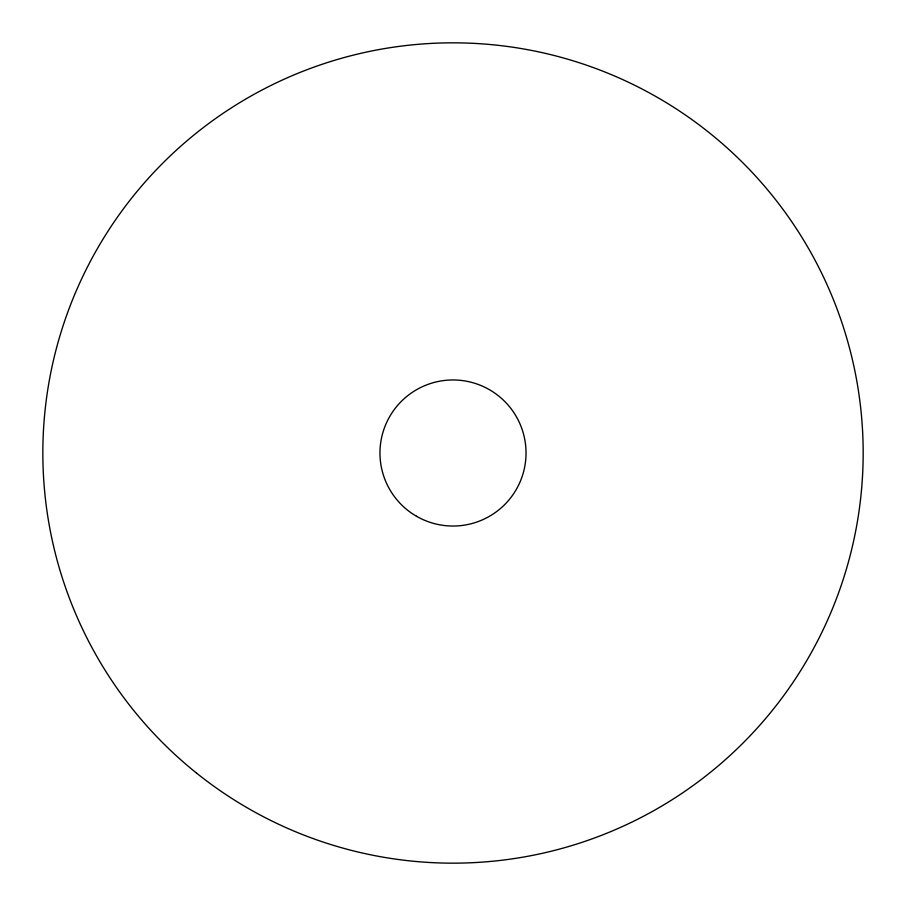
<?xml version="1.0" encoding="UTF-8"?>
<svg xmlns="http://www.w3.org/2000/svg" width="906" height="906" viewBox="0 0 906 906"><rect width="100%" height="100%" fill="white"/><g stroke="black" fill="none" stroke-linecap="round" stroke-linejoin="round"><path stroke-width="1.36" d="M196.477 773.045A410.169 410.169 0 0 0 858.435 515.14A410.169 410.169 0 0 0 304.099 70.815A410.169 410.169 0 0 0 196.477 773.045M416.477 516.25A73.035 73.035 0 0 0 526.035 453A73.035 73.035 0 0 0 416.477 389.75A73.035 73.035 0 0 0 416.477 516.25"/></g></svg>
